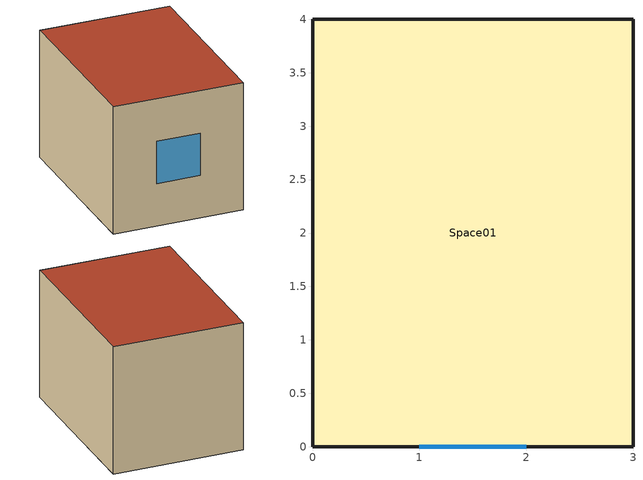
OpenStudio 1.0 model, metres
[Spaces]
Space01
 floor ground: 3,4 3,0 0,0 0,4 z0
 wall outside: 0,0 3,0 3,4 0,4 0,0 z0:3
 window: 1,0 2,0 z1:2
 roof outside: 3,0 3,4 0,4 0,0 z3
[Building]
Medium Office: North Axis=-0; Space Type=ASHRAE 189.1-2009 ClimateZone 4-8 MediumOffice; Default Construction Set=ASHRAE 189.1-2009 ClimateZone 4-5 (mdoff) ConstSet
[Site]
Site 1: Latitude {deg}=40.78; Longitude {deg}=-73.97; Time Zone {hr}=-5; Elevation {m}=40
[Construction]
000 ExtSlabCarpet 4in ClimateZone 1-8: MAT-CC05 4 HW CONCRETE, CP02 CARPET PAD
000 Exterior Door: 000 F08 Metal surface, 000 I01 25mm insulation board
000 Exterior Window: 000 Clear 3mm, 000 Air 13mm, 000 Clear 3mm
000 Interior Ceiling: 000 M11 100mm lightweight concrete, 000 F05 Ceiling air space resistance, 000 F16 Acoustic tile
000 Interior Door; 000 Interior Partition: 000 G05 25mm wood
000 Interior Floor: 000 F16 Acoustic tile, 000 F05 Ceiling air space resistance, 000 M11 100mm lightweight concrete
000 Interior Wall: 000 G01a 19mm gypsum board, 000 F04 Wall air space resistance, 000 G01a 19mm gypsum board
000 Interior Window: 000 Clear 3mm
ASHRAE 189.1-2009 ExtRoof IEAD ClimateZone 2-5: Roof Membrane, Roof Insulation [21], Metal Decking
ASHRAE 189.1-2009 ExtWall SteelFrame ClimateZone 4-8: MAT-SHEATH, Wall Insulation [39], 1/2IN Gypsum
ASHRAE 189.1-2009 ExtWindow ClimateZone 4-5: Theoretical Glass [207]
[DefaultConstructionSet]
ASHRAE 189.1-2009 ClimateZone 4-5 (mdoff) ConstSet: Default Exterior Surface Constructions=ASHRAE 189.1-2009 ClimateZone 4-5 (mdoff) Exterior DefSurfCons; Default Interior Surface Constructions=000 Interior DefSurfCons; Default Ground Contact Surface Constructions=000 Ground DefSurfCons; Default Exterior SubSurface Constructions=ASHRAE 189.1-2009 ClimateZone 4-5 (mdoff) Exterior DefSubCons; Default Interior SubSurface Constructions=000 Interior DefSubCons; Interior Partition Construction=000 Interior Partition
[DefaultSubSurfaceConstructions] Glass Door Construction=000 Exterior Window; Skylight Construction=000 Exterior Window; Tubular Daylight Dome Construction=000 Interior Window; Tubular Daylight Diffuser Construction=000 Interior Window
Name | Fixed Window Construction | Operable Window Construction | Door Construction
000 Interior DefSubCons | 000 Interior Window | 000 Interior Window | 000 Interior Door
ASHRAE 189.1-2009 ClimateZone 4-5 (mdoff) Exterior DefSubCons | ASHRAE 189.1-2009 ExtWindow ClimateZone 4-5 | ASHRAE 189.1-2009 ExtWindow ClimateZone 4-5 | 000 Exterior Door
[DefaultSurfaceConstructions]
Name | Floor Construction | Wall Construction | Roof Ceiling Construction
000 Ground DefSurfCons | 000 ExtSlabCarpet 4in ClimateZone 1-8 | 000 ExtSlabCarpet 4in ClimateZone 1-8 | 000 ExtSlabCarpet 4in ClimateZone 1-8
000 Interior DefSurfCons | 000 Interior Floor | 000 Interior Wall | 000 Interior Ceiling
ASHRAE 189.1-2009 ClimateZone 4-5 (mdoff) Exterior DefSurfCons | 000 ExtSlabCarpet 4in ClimateZone 1-8 | ASHRAE 189.1-2009 ExtWall SteelFrame ClimateZone 4-8 | ASHRAE 189.1-2009 ExtRoof IEAD ClimateZone 2-5
[Material]
Name | Roughness | Thickness | Conductivity | Density | Specific Heat | Thermal Absorptance | Solar Absorptance | Visible Absorptance
000 F08 Metal surface | Smooth | 0.0008 | 45.28 | 7824 | 500
000 F16 Acoustic tile | MediumSmooth | 0.0191 | 0.06 | 368 | 590
000 G01a 19mm gypsum board | MediumSmooth | 0.019 | 0.16 | 800 | 1090
000 G05 25mm wood | MediumSmooth | 0.0254 | 0.15 | 608 | 1630
000 I01 25mm insulation board | MediumRough | 0.0254 | 0.03 | 43 | 1210
000 M11 100mm lightweight concrete | MediumRough | 0.1016 | 0.53 | 1280 | 840
1/2IN Gypsum | Smooth | 0.0127 | 0.16 | 784.9 | 830 | 0.9 | 0.92 | 0.92
MAT-CC05 4 HW CONCRETE | Rough | 0.1016 | 1.311 | 2240 | 836.8 | 0.9 | 0.7 | 0.7
Metal Decking | MediumSmooth | 0.0015 | 45.006 | 7680 | 418.4 | 0.9 | 0.7 | 0.3
Roof Insulation [21] | MediumRough | 0.2105 | 0.049 | 265 | 836.8 | 0.9 | 0.7 | 0.7
Roof Membrane | VeryRough | 0.0095 | 0.16 | 1121.29 | 1460 | 0.9 | 0.7 | 0.7
Wall Insulation [39] | MediumRough | 0.1184 | 0.045 | 265 | 836.8 | 0.9 | 0.7 | 0.7
[Material:AirGap]
Name | Thermal Resistance
000 F04 Wall air space resistance | 0.15
000 F05 Ceiling air space resistance | 0.18
[Material:NoMass] Thermal Absorptance=0.9; Solar Absorptance=0.7
Name | Roughness | Thermal Resistance | Visible Absorptance
CP02 CARPET PAD | VeryRough | 0.2165 | 0.8
MAT-SHEATH | Rough | 0.3626 | 0.7
[WindowMaterial:Gas]
000 Air 13mm: Gas Type=Air; Thickness=0.0127
[WindowMaterial:Glazing] Optical Data Type=SpectralAverage; Thickness=0.003; Infrared Transmittance at Normal Incidence=0
Name | Solar Transmittance at Normal Incidence | Front Side Solar Reflectance at Normal Incidence | Back Side Solar Reflectance at Normal Incidence | Visible Transmittance at Normal Incidence | Front Side Visible Reflectance at Normal Incidence | Back Side Visible Reflectance at Normal Incidence | Front Side Infrared Hemispherical Emissivity | Back Side Infrared Hemispherical Emissivity | Conductivity | Dirt Correction Factor for Solar and Visible Transmittance | Solar Diffusing
000 Clear 3mm | 0.837 | 0.075 | 0.075 | 0.898 | 0.081 | 0.081 | 0.84 | 0.84 | 0.9
Theoretical Glass [207] | 0.3311 | 0.6189 | 0.6189 | 0.44 | 0.51 | 0.51 | 0.9 | 0.9 | 0.0133 | 1 | No
[DefaultScheduleSet]
MediumOffice Schedules: Number of People Schedule=Medium Office Bldg Occ; People Activity Level Schedule=Medium Office Activity; Lighting Schedule=Medium Office Bldg Light; Electric Equipment Schedule=Medium Office Bldg Equip; Infiltration Schedule=Medium Office Infil Quarter On
[ElectricEquipment]
ASHRAE 189.1-2009 ClimateZone 4-8 MediumOffice ElecInst: Electric Equipment Definition=ASHRAE 189.1-2009 ClimateZone 4-8 MediumOffice ElecDef; Space or SpaceType=ASHRAE 189.1-2009 ClimateZone 4-8 MediumOffice
[ElectricEquipment:Definition]
ASHRAE 189.1-2009 ClimateZone 4-8 MediumOffice ElecDef: Design Level Calculation Method=Watts/Area; Design Level=0; Watts per Space Floor Area=5.81251
[Lights]
ASHRAE 189.1-2009 ClimateZone 4-8 MediumOffice LightsInst: Lights Definition=ASHRAE 189.1-2009 ClimateZone 4-8 MediumOffice LightsDef; Space or SpaceType=ASHRAE 189.1-2009 ClimateZone 4-8 MediumOffice
[Lights:Definition]
ASHRAE 189.1-2009 ClimateZone 4-8 MediumOffice LightsDef: Design Level Calculation Method=Watts/Area; Lighting Level=0; Watts per Space Floor Area=9.68752
[People]
ASHRAE 189.1-2009 ClimateZone 4-8 MediumOffice PeopInst: People Definition=MediumOffice PeopDef; Space or SpaceType=ASHRAE 189.1-2009 ClimateZone 4-8 MediumOffice
[People:Definition]
MediumOffice PeopDef: Number of People Calculation Method=People/Area; Number of People=0; People per Space Floor Area=0.0538196; Fraction Radiant=0.3
[SpaceInfiltration:DesignFlowRate]
ASHRAE 189.1-2009 ClimateZone 4-8 MediumOffice Infil: Space or SpaceType=ASHRAE 189.1-2009 ClimateZone 4-8 MediumOffice; Design Flow Rate Calculation Method=AirChanges/Hour; Design Flow Rate=0; Air Changes per Hour=0.15
[SpaceType]
ASHRAE 189.1-2009 ClimateZone 4-8 MediumOffice: Default Schedule Set=MediumOffice Schedules; Design Specification Outdoor Air Object=MediumOffice Outdoor Air
[ThermostatSetpoint:DualSetpoint]
Thermostat Setpoint Dual Setpoint 1: Heating Setpoint Temperature Schedule=Medium Office HtgSetp 1; Cooling Setpoint Temperature Schedule=Medium Office ClgSetp 1
[DesignSpecification:OutdoorAir]
MediumOffice Outdoor Air: Outdoor Air Method=Sum; Outdoor Air Flow per Person=0.0107645; Outdoor Air Flow per Floor Area=0; Outdoor Air Flow Rate=0; Outdoor Air Flow Air Changes per Hour=0
[Space]
Space01: Building Story=BuildingStory01; Thermal Zone=ThermalZone01
[ThermalZone]
ThermalZone01: Thermostat=Thermostat Setpoint Dual Setpoint 1; Use Ideal Air Loads=Yes
[Sizing:Zone]
ThermalZone01: Zone Cooling Design Supply Air Temperature {C}=14; Zone Heating Design Supply Air Temperature {C}=40; Zone Cooling Design Supply Air Humidity Ratio {kg-H2O/kg-air}=0.0085; Zone Heating Design Supply Air Humidity Ratio {kg-H2O/kg-air}=0.008; Cooling Design Air Flow Method=DesignDay; Heating Design Air Flow Method=DesignDay
[BuildingStory]
BuildingStory01
[Schedule:Ruleset]
Name | Default Day Schedule | Summer Design Day Schedule | Winter Design Day Schedule
Medium Office Infil Quarter On | Medium Office Infil Quarter On Default Schedule | Medium Office Infil Quarter On Summer Design Day | Medium Office Infil Quarter On Winter Design Day
Medium Office Bldg Light | Medium Office Bldg Light Default Schedule | Medium Office Bldg Light Summer Design Day | Medium Office Bldg Light Winter Design Day
Medium Office Bldg Equip | Medium Office Bldg Equip Default Schedule | Medium Office Bldg Equip Summer Design Day | Medium Office Bldg Equip Winter Design Day
Medium Office Bldg Occ | Medium Office Bldg Occ Default Schedule | Medium Office Bldg Occ Summer Design Day | Medium Office Bldg Occ Winter Design Day
Medium Office Activity | Medium Office Activity Default Schedule | Medium Office Activity Summer Design Day | Medium Office Activity Winter Design Day
Medium Office ClgSetp 1 | Medium Office ClgSetp Default Schedule 1 | Medium Office ClgSetp Summer Design Day 1 | Medium Office ClgSetp Winter Design Day 1
Medium Office HtgSetp 1 | Medium Office HtgSetp Default Schedule 1 | Medium Office HtgSetp Summer Design Day 1 | Medium Office HtgSetp Winter Design Day 1
[Schedule:Day]
Medium Office Infil Quarter On Default Schedule; Medium Office Infil Quarter On Summer Design Day: 6, 0, 1, 22, 0, 0.25, 24, 0, 1
Medium Office Infil Quarter On Rule 2 Day Schedule; Medium Office Infil Quarter On Winter Design Day: 6, 0, 1, 18, 0, 0.25, 24, 0, 1
Medium Office Infil Quarter On Rule 1 Day Schedule; Medium Office Bldg Light Summer Design Day; Medium Office Bldg Equip Summer Design Day: 24, 0, 1
Medium Office Bldg Light Default Schedule: 5, 0, 0.05, 7, 0, 0.1, 8, 0, 0.3, 17, 0, 0.9, 18, 0, 0.7, 20, 0, 0.5, 22, 0, 0.3, 23, 0, 0.1, 24, 0, 0.05
Medium Office Bldg Light Rule 2 Day Schedule: 6, 0, 0.05, 8, 0, 0.1, 14, 0, 0.5, 17, 0, 0.15, 24, 0, 0.05
Medium Office Bldg Light Winter Design Day; Medium Office Bldg Equip Winter Design Day; Medium Office Bldg Occ Rule 1 Day Schedule; Medium Office Bldg Occ Winter Design Day: 24, 0, 0
Medium Office Bldg Light Rule 1 Day Schedule: 24, 0, 0.05
Medium Office Bldg Equip Default Schedule: 8, 0, 0.4, 12, 0, 0.9, 13, 0, 0.8, 17, 0, 0.9, 18, 0, 0.8, 20, 0, 0.6, 22, 0, 0.5, 24, 0, 0.4
Medium Office Bldg Equip Rule 2 Day Schedule: 6, 0, 0.3, 8, 0, 0.4, 14, 0, 0.5, 17, 0, 0.35, 24, 0, 0.3
Medium Office Bldg Equip Rule 1 Day Schedule: 24, 0, 0.3
Medium Office Bldg Occ Default Schedule: 6, 0, 0, 7, 0, 0.1, 8, 0, 0.2, 12, 0, 0.95, 13, 0, 0.5, 17, 0, 0.95, 18, 0, 0.7, 20, 0, 0.4, 22, 0, 0.1, 24, 0, 0.05
Medium Office Bldg Occ Summer Design Day: 6, 0, 0, 22, 0, 1, 24, 0, 0.05
Medium Office Bldg Occ Rule 2 Day Schedule: 6, 0, 0, 8, 0, 0.1, 14, 0, 0.5, 17, 0, 0.1, 24, 0, 0
Medium Office Activity Default Schedule; Medium Office Activity Winter Design Day; Medium Office Activity Summer Design Day: 24, 0, 120
Medium Office ClgSetp Default Schedule 1; Medium Office ClgSetp Summer Design Day 1: 6, 0, 26.7, 22, 0, 24, 24, 0, 26.7
Medium Office ClgSetp Winter Design Day 1; Medium Office ClgSetp Rule 1 Day Schedule 1: 24, 0, 26.7
Medium Office ClgSetp Rule 2 Day Schedule 1: 6, 0, 26.7, 18, 0, 24, 24, 0, 26.7
Medium Office HtgSetp Default Schedule 1: 6, 0, 15.6, 22, 0, 21, 24, 0, 15.6
Medium Office HtgSetp Summer Design Day 1; Medium Office HtgSetp Rule 1 Day Schedule 1: 24, 0, 15.6
Medium Office HtgSetp Winter Design Day 1: 24, 0, 21
Medium Office HtgSetp Rule 2 Day Schedule 1: 6, 0, 15.6, 18, 0, 21, 24, 0, 15.6
[Schedule:Rule] Apply Monday=No; Apply Tuesday=No; Apply Wednesday=No; Apply Thursday=No; Apply Friday=No; Date Specification Type=DateRange; Start Month=1; Start Day=1; End Month=12; End Day=31
Name | Schedule Ruleset | Rule Order | Day Schedule | Apply Sunday | Apply Saturday
Medium Office Infil Quarter On Rule 2 | Medium Office Infil Quarter On | 1 | Medium Office Infil Quarter On Rule 2 Day Schedule | No | Yes
Medium Office Infil Quarter On Rule 1 | Medium Office Infil Quarter On | 0 | Medium Office Infil Quarter On Rule 1 Day Schedule | Yes | No
Medium Office Bldg Light Rule 2 | Medium Office Bldg Light | 1 | Medium Office Bldg Light Rule 2 Day Schedule | No | Yes
Medium Office Bldg Light Rule 1 | Medium Office Bldg Light | 0 | Medium Office Bldg Light Rule 1 Day Schedule | Yes | No
Medium Office Bldg Equip Rule 2 | Medium Office Bldg Equip | 1 | Medium Office Bldg Equip Rule 2 Day Schedule | No | Yes
Medium Office Bldg Equip Rule 1 | Medium Office Bldg Equip | 0 | Medium Office Bldg Equip Rule 1 Day Schedule | Yes | No
Medium Office Bldg Occ Rule 2 | Medium Office Bldg Occ | 1 | Medium Office Bldg Occ Rule 2 Day Schedule | No | Yes
Medium Office Bldg Occ Rule 1 | Medium Office Bldg Occ | 0 | Medium Office Bldg Occ Rule 1 Day Schedule | Yes | No
Medium Office ClgSetp Rule 3 | Medium Office ClgSetp 1 | 0 | Medium Office ClgSetp Rule 1 Day Schedule 1 | Yes | No
Medium Office ClgSetp Rule 4 | Medium Office ClgSetp 1 | 1 | Medium Office ClgSetp Rule 2 Day Schedule 1 | No | Yes
Medium Office HtgSetp Rule 3 | Medium Office HtgSetp 1 | 0 | Medium Office HtgSetp Rule 1 Day Schedule 1 | Yes | No
Medium Office HtgSetp Rule 4 | Medium Office HtgSetp 1 | 1 | Medium Office HtgSetp Rule 2 Day Schedule 1 | No | Yes
